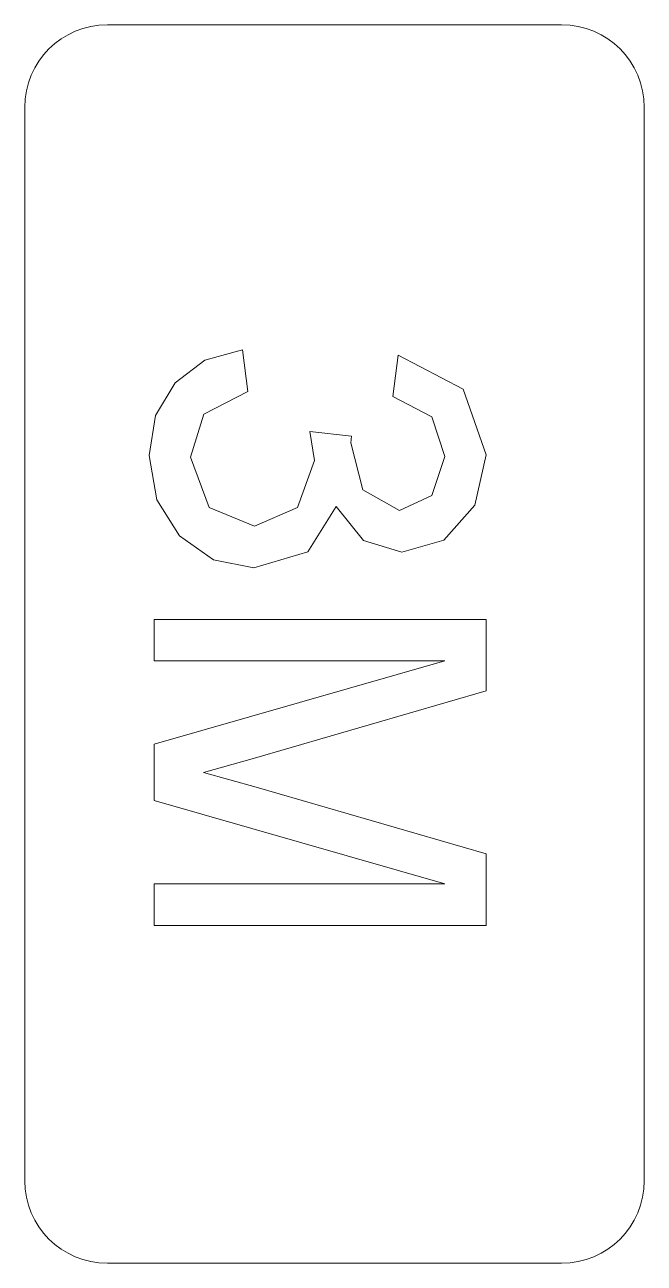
# Model space of a CAD drawing. Header units: millimetres. Extents: x 155920 to 295199, y -4084 to 97293.
# Drawn here: x 191958.4 to 192108.4, y 31057.3 to 31357.3 of the extents above; entities that cross this region are included whole.
import ezdxf

# ---------------------------------------------------------------- set-up
doc = ezdxf.new("R2010")
doc.units = ezdxf.units.MM
doc.header["$MEASUREMENT"] = 0
doc.layers.add('I-FURN', color=8, linetype='CONTINUOUS', lineweight=9)

msp = doc.modelspace()

# ---------------------------------------------------------------- linework, layer by layer
at = {"layer": 'I-FURN'}
for p, q in [((192088.39, 31357.34), (191978.39, 31357.34)), ((191958.39, 31337.34), (191958.39, 31077.34)), ((192108.39, 31077.34), (192108.39, 31337.34)), ((192011.1, 31278.57), (192002.02, 31276.09)), ((192012.36, 31268.53), (192011.1, 31278.57)), ((192002.02, 31276.09), (191994.8, 31270.59)), ((192048.77, 31277.32), (192047.52, 31267.27)), ((192064.53, 31269.1), (192048.77, 31277.32)), ((191994.8, 31270.59), (191990.07, 31262.68)), ((192070.12, 31253.13), (192064.53, 31269.1)), ((192001.78, 31262.98), (192012.36, 31268.53)), ((192047.52, 31267.27), (192056.93, 31262.35)), ((191990.07, 31262.68), (191988.5, 31252.97)), ((191998.54, 31252.62), (192001.78, 31262.98)), ((192056.93, 31262.35), (192060.07, 31252.77)), ((192037.47, 31257.72), (192027.42, 31258.83)), ((192027.42, 31258.83), (192028.52, 31251.79)), ((192037.35, 31256.11), (192037.47, 31257.72)), ((192040.24, 31244.71), (192037.35, 31256.11)), ((191988.5, 31252.97), (191990.34, 31242.23)), ((192003, 31240.41), (191998.54, 31252.62)), ((192028.52, 31251.79), (192024.41, 31240.37)), ((192060.07, 31252.77), (192056.96, 31243.32)), ((192067.36, 31241.01), (192070.12, 31253.13)), ((191990.34, 31242.23), (191995.87, 31233.52)), ((192049.1, 31239.65), (192040.24, 31244.71)), ((192056.96, 31243.32), (192049.1, 31239.65)), ((192014.02, 31235.88), (192003, 31240.41)), ((192024.41, 31240.37), (192014.02, 31235.88)), ((192026.91, 31229.68), (192033.78, 31240.63)), ((192033.78, 31240.63), (192040.43, 31232.39)), ((192059.83, 31232.53), (192067.36, 31241.01)), ((191995.87, 31233.52), (192004.06, 31227.76)), ((192040.43, 31232.39), (192049.69, 31229.6)), ((192049.69, 31229.6), (192059.83, 31232.53)), ((192004.06, 31227.76), (192013.85, 31225.83)), ((192013.85, 31225.83), (192026.91, 31229.68)), ((191989.75, 31213.28), (191989.75, 31203.23)), ((192070.12, 31213.28), (191989.75, 31213.28)), ((192070.12, 31195.99), (192070.12, 31213.28)), ((191989.75, 31203.23), (192060.07, 31203.23)), ((192060.07, 31203.23), (191989.75, 31183.04)), ((192013.47, 31179.55), (192070.12, 31195.99)), ((191989.75, 31183.04), (191989.75, 31169.42)), ((192001.64, 31176.23), (192013.47, 31179.55)), ((192014.45, 31172.64), (192001.64, 31176.23)), ((192070.12, 31156.48), (192014.45, 31172.64)), ((191989.75, 31169.42), (192060.07, 31149.24)), ((192070.12, 31139.19), (192070.12, 31156.48)), ((192060.07, 31149.24), (191989.75, 31149.24)), ((191989.75, 31149.24), (191989.75, 31139.19)), ((191989.75, 31139.19), (192070.12, 31139.19)), ((191978.39, 31057.34), (192088.39, 31057.34))]:
    msp.add_line(p, q, dxfattribs=at)
for centre, start, end in [((191978.39, 31337.34), 90, 180), ((192088.39, 31337.34), 0, 90), ((191978.39, 31077.34), 180, 270), ((192088.39, 31077.34), 270, 0)]:
    msp.add_arc(centre, 20, start, end, dxfattribs=at)

doc.saveas('drawing.dxf')
